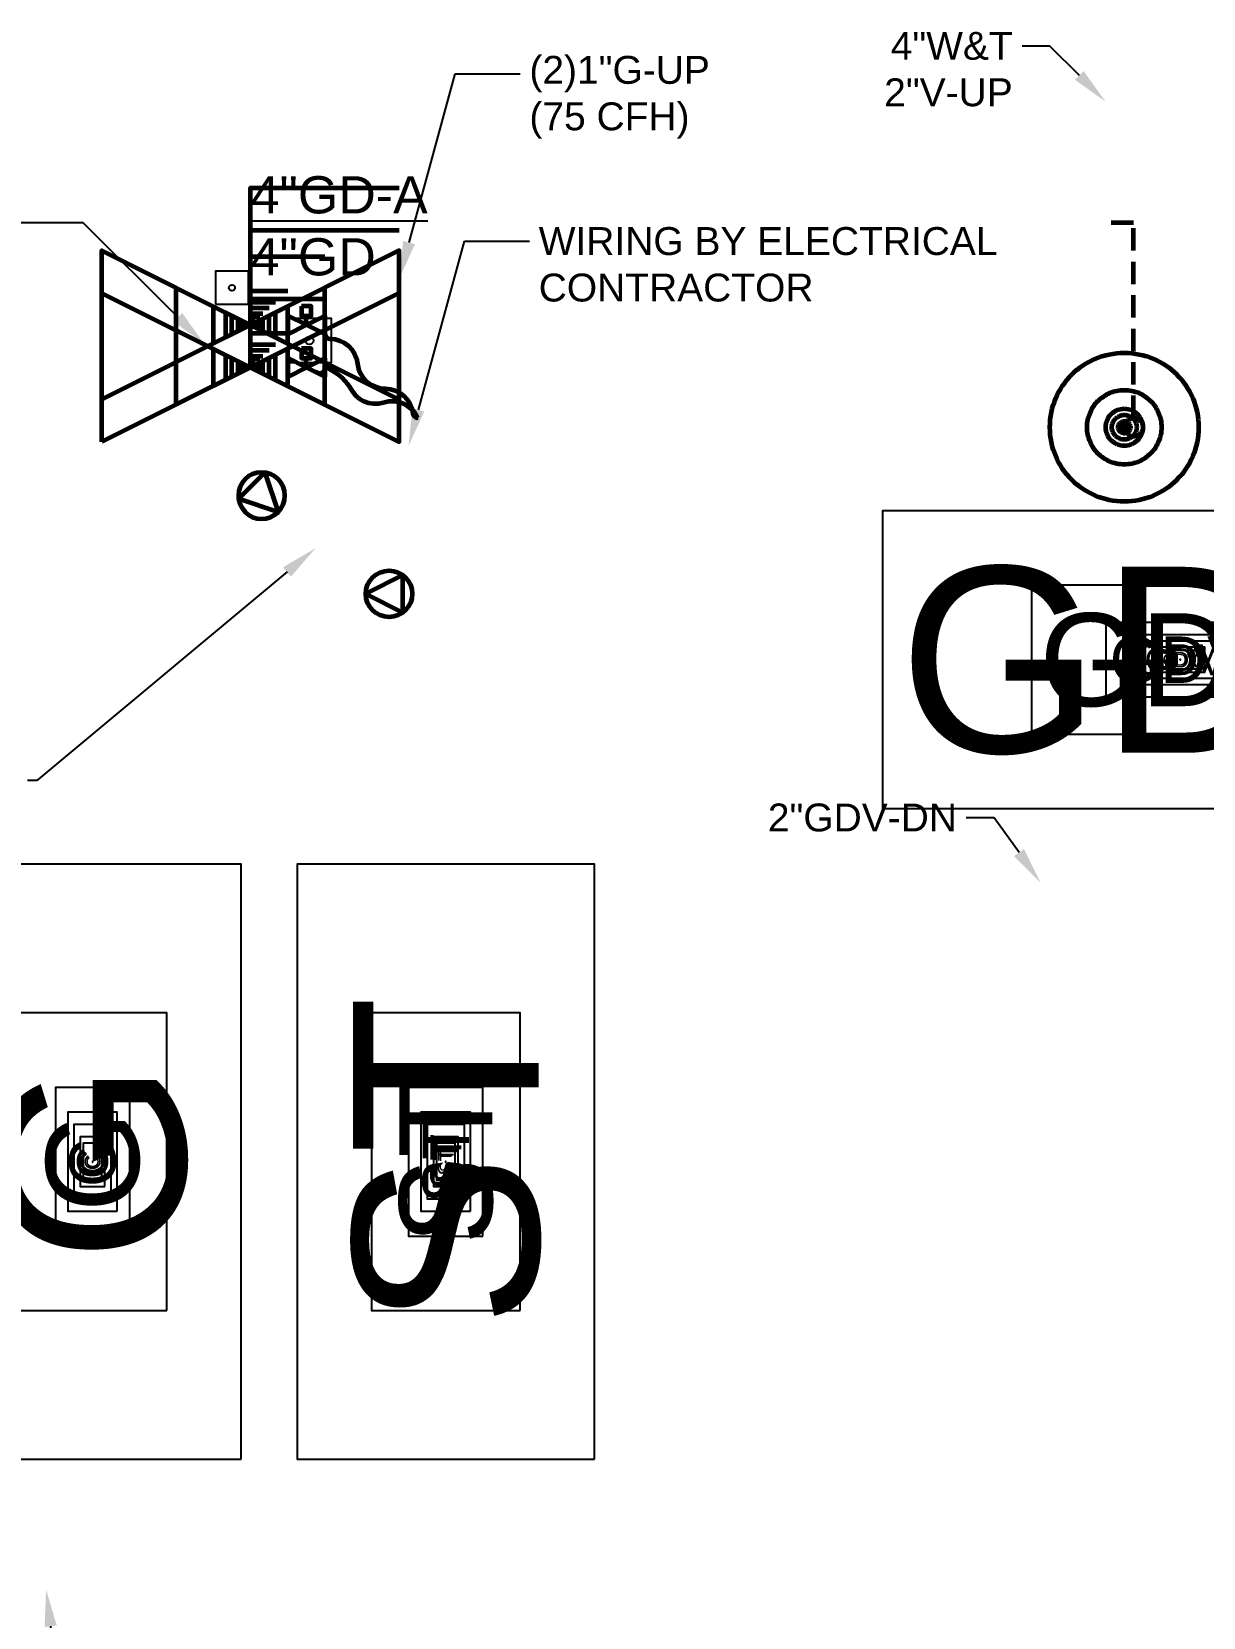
# Model space of a CAD drawing. Extents: x -14283 to 5366, y 666 to 2661.
# Drawn here: x 2353 to 2732, y 1230 to 1742 of the extents above; entities that cross this region are included whole.
import ezdxf
from ezdxf import colors
from ezdxf.entities.mleader import LeaderData, LeaderLine
from ezdxf.enums import TextEntityAlignment as Align
from ezdxf.math import Vec2, Vec3

# ---------------------------------------------------------------- set-up
doc = ezdxf.new("R2010")
doc.units = 0
doc.header["$LTSCALE"] = 36
doc.header["$MEASUREMENT"] = 0
doc.linetypes.add('VENT', pattern=[0.3, 0.2, -0.1])
for name, color, linetype in [('G-ANNO-TEXT', 70, 'Continuous'), ('P-GD-N', 3, 'Continuous'), ('P-GD-N @ 128', 3, 'Continuous'), ('P-GD-N @ 96', 3, 'Continuous'), ('P-GV-N', 3, 'VENT'), ('P-GV-N @ 1 (1)', 3, 'VENT'), ('P-GV-N @ 1 (2)', 3, 'VENT'), ('P-GV-N @ 128', 3, 'VENT'), ('P-GV-N @ 192', 3, 'VENT'), ('P-GV-N @ 384', 3, 'VENT'), ('P-GV-N @ 48', 3, 'VENT'), ('P-GV-N @ 64', 3, 'VENT'), ('P-GV-N @ 768', 3, 'VENT'), ('P-GV-N @ 96', 3, 'VENT')]:
    doc.layers.add(name, color=color, linetype=linetype)
for name, color, linetype, lineweight in [('P-GAS-N', 3, 'Continuous', 60), ('P-GAS-N @ 1 (1)', 3, 'Continuous', 60), ('P-GAS-N @ 1 (2)', 3, 'Continuous', 60), ('P-GAS-N @ 12', 3, 'Continuous', 60), ('P-GAS-N @ 128', 3, 'Continuous', 60), ('P-GAS-N @ 16', 3, 'Continuous', 60), ('P-GAS-N @ 192', 3, 'Continuous', 60), ('P-GAS-N @ 2', 3, 'Continuous', 60), ('P-GAS-N @ 24', 3, 'Continuous', 60), ('P-GAS-N @ 384', 3, 'Continuous', 60), ('P-GAS-N @ 4', 3, 'Continuous', 60), ('P-GAS-N @ 48', 3, 'Continuous', 60), ('P-GAS-N @ 64', 3, 'Continuous', 60), ('P-GAS-N @ 768', 3, 'Continuous', 60), ('P-GAS-N @ 8', 3, 'Continuous', 60), ('P-GAS-N @ 96', 3, 'Continuous', 60), ('P-SANV-N', 5, 'VENT', 60), ('P-SANV-N @ 1 (1)', 5, 'VENT', 60), ('P-SANV-N @ 1 (2)', 5, 'VENT', 60), ('P-SANV-N @ 12', 5, 'VENT', 60), ('P-SANV-N @ 128', 5, 'VENT', 60), ('P-SANV-N @ 16', 5, 'VENT', 60), ('P-SANV-N @ 192', 5, 'VENT', 60), ('P-SANV-N @ 2', 5, 'VENT', 60), ('P-SANV-N @ 24', 5, 'VENT', 60), ('P-SANV-N @ 384', 5, 'VENT', 60), ('P-SANV-N @ 4', 5, 'VENT', 60), ('P-SANV-N @ 48', 5, 'VENT', 60), ('P-SANV-N @ 64', 5, 'VENT', 60), ('P-SANV-N @ 768', 5, 'VENT', 60), ('P-SANV-N @ 8', 5, 'VENT', 60), ('P-SANV-N @ 96', 5, 'VENT', 60), ('P-STRM-N', 2, 'Continuous', 60), ('P-STRM-N @ 1 (1)', 2, 'Continuous', 60), ('P-STRM-N @ 1 (2)', 2, 'Continuous', 60), ('P-STRM-N @ 128', 2, 'Continuous', 60), ('P-STRM-N @ 192', 2, 'Continuous', 60), ('P-STRM-N @ 384', 2, 'Continuous', 60), ('P-STRM-N @ 48', 2, 'Continuous', 60), ('P-STRM-N @ 64', 2, 'Continuous', 60), ('P-STRM-N @ 768', 2, 'Continuous', 60), ('P-STRM-N @ 96', 2, 'Continuous', 60)]:
    doc.layers.add(name, color=color, linetype=linetype, lineweight=lineweight)
doc.styles.add('Arial', font='arial.ttf')

# ---------------------------------------------------------------- blocks, each defined once
blk = doc.blocks.new('*U31')
at = {"linetype": 'Continuous'}
blk.add_lwpolyline([(-0.0556, -0.0556), (0.0556, -0.0556), (0.0556, 0.0556), (-0.0556, 0.0556)], close=True, dxfattribs=at)
at = {"color": 7, "linetype": 'Continuous'}
blk.add_circle((0, 0), 0.01, dxfattribs=at)
blk = doc.blocks.new('*U88')
at = {"layer": 'P-GD-N @ 128', "xscale": 128, "yscale": 128, "zscale": 128}
blk.add_blockref('*U31', (2443, 1642), dxfattribs=at)
at = {"layer": 'P-GD-N @ 96', "xscale": 96, "yscale": 96, "zscale": 96}
blk.add_blockref('*U31', (2418, 1659), dxfattribs=at)
blk = doc.blocks.new('*U23')
blk.add_circle((0, 0), 0.03125)
blk = doc.blocks.new('*U123')
at = {"layer": 'P-SANV-N @ 1 (1)'}
blk.add_blockref('*U23', (2706, 1614), dxfattribs=at)
at = {"layer": 'P-SANV-N @ 1 (2)'}
blk.add_blockref('*U23', (2706, 1614), dxfattribs=at)
at = {"layer": 'P-SANV-N @ 12', "xscale": 12, "yscale": 12, "zscale": 12}
blk.add_blockref('*U23', (2706, 1614), dxfattribs=at)
at = {"layer": 'P-SANV-N @ 128', "xscale": 128, "yscale": 128, "zscale": 128}
blk.add_blockref('*U23', (2706, 1614), dxfattribs=at)
at = {"layer": 'P-SANV-N @ 16', "xscale": 16, "yscale": 16, "zscale": 16}
blk.add_blockref('*U23', (2706, 1614), dxfattribs=at)
at = {"layer": 'P-SANV-N @ 192', "xscale": 192, "yscale": 192, "zscale": 192}
blk.add_blockref('*U23', (2706, 1614), dxfattribs=at)
at = {"layer": 'P-SANV-N @ 2', "xscale": 2, "yscale": 2, "zscale": 2}
blk.add_blockref('*U23', (2706, 1614), dxfattribs=at)
at = {"layer": 'P-SANV-N @ 24', "xscale": 24, "yscale": 24, "zscale": 24}
blk.add_blockref('*U23', (2706, 1614), dxfattribs=at)
at = {"layer": 'P-SANV-N @ 384', "xscale": 384, "yscale": 384, "zscale": 384}
blk.add_blockref('*U23', (2706, 1614), dxfattribs=at)
at = {"layer": 'P-SANV-N @ 4', "xscale": 4, "yscale": 4, "zscale": 4}
blk.add_blockref('*U23', (2706, 1614), dxfattribs=at)
at = {"layer": 'P-SANV-N @ 48', "xscale": 48, "yscale": 48, "zscale": 48}
blk.add_blockref('*U23', (2706, 1614), dxfattribs=at)
at = {"layer": 'P-SANV-N @ 64', "xscale": 64, "yscale": 64, "zscale": 64}
blk.add_blockref('*U23', (2706, 1614), dxfattribs=at)
at = {"layer": 'P-SANV-N @ 768', "xscale": 768, "yscale": 768, "zscale": 768}
blk.add_blockref('*U23', (2706, 1614), dxfattribs=at)
at = {"layer": 'P-SANV-N @ 8', "xscale": 8, "yscale": 8, "zscale": 8}
blk.add_blockref('*U23', (2706, 1614), dxfattribs=at)
at = {"layer": 'P-SANV-N @ 96', "xscale": 96, "yscale": 96, "zscale": 96}
blk.add_blockref('*U23', (2709, 1614), dxfattribs=at)
blk = doc.blocks.new('Gas Pipe Type')
at = {"layer": 'DEFPOINTS'}
blk.add_lwpolyline([(-0.125, -0.0625), (0.125, -0.0625), (0.125, 0.0625), (-0.125, 0.0625)], close=True, dxfattribs=at)
at = {"style": 'Arial'}
blk.add_text('G', height=0.07812, dxfattribs=at).set_placement((0, 0), align=Align.MIDDLE)
blk = doc.blocks.new('*U124')
at = {"layer": 'P-GAS-N @ 1 (1)', "linetype": 'ByBlock', "lineweight": -2, "rotation": 90}
blk.add_blockref('Gas Pipe Type', (2373, 1377), dxfattribs=at)
at = {"layer": 'P-GAS-N @ 1 (2)', "linetype": 'ByBlock', "lineweight": -2, "rotation": 89.99999999999999}
blk.add_blockref('Gas Pipe Type', (2373, 1377), dxfattribs=at)
at = {"layer": 'P-GAS-N @ 128', "linetype": 'ByBlock', "lineweight": -2, "xscale": 128, "yscale": 128, "zscale": 128, "rotation": 89.99999999999999}
blk.add_blockref('Gas Pipe Type', (2373, 1377), dxfattribs=at)
at = {"layer": 'P-GAS-N @ 192', "linetype": 'ByBlock', "lineweight": -2, "xscale": 192.0000000000001, "yscale": 192.0000000000001, "zscale": 192.0000000000001, "rotation": 89.99999999999999}
blk.add_blockref('Gas Pipe Type', (2373, 1377), dxfattribs=at)
at = {"layer": 'P-GAS-N @ 384', "linetype": 'ByBlock', "lineweight": -2, "xscale": 384.0000000000001, "yscale": 384.0000000000001, "zscale": 384.0000000000001, "rotation": 89.99999999999999}
blk.add_blockref('Gas Pipe Type', (2373, 1377), dxfattribs=at)
at = {"layer": 'P-GAS-N @ 48', "linetype": 'ByBlock', "lineweight": -2, "xscale": 48.00000000000001, "yscale": 48.00000000000001, "zscale": 48.00000000000001, "rotation": 90}
blk.add_blockref('Gas Pipe Type', (2373, 1377), dxfattribs=at)
at = {"layer": 'P-GAS-N @ 64', "linetype": 'ByBlock', "lineweight": -2, "xscale": 64.00000000000001, "yscale": 64.00000000000001, "zscale": 64.00000000000001, "rotation": 89.99999999999999}
blk.add_blockref('Gas Pipe Type', (2373, 1377), dxfattribs=at)
at = {"layer": 'P-GAS-N @ 768', "linetype": 'ByBlock', "lineweight": -2, "xscale": 768.0000000000002, "yscale": 768.0000000000002, "zscale": 768.0000000000002, "rotation": 89.99999999999999}
blk.add_blockref('Gas Pipe Type', (2373, 1377), dxfattribs=at)
at = {"layer": 'P-GAS-N @ 96', "linetype": 'ByBlock', "lineweight": -2, "xscale": 96.00000000000003, "yscale": 96.00000000000003, "zscale": 96.00000000000003, "rotation": 89.99999999999999}
blk.add_blockref('Gas Pipe Type', (2373, 1377), dxfattribs=at)
blk = doc.blocks.new('*U38')
at = {"layer": 'DEFPOINTS'}
blk.add_lwpolyline([(-0.125, -0.0625), (0.125, -0.0625), (0.125, 0.0625), (-0.125, 0.0625)], close=True, dxfattribs=at)
at = {"style": 'Arial'}
blk.add_text('GDV', height=0.078125, dxfattribs=at).set_placement((0, 0), align=Align.MIDDLE)
blk = doc.blocks.new('*U126')
at = {"layer": 'P-GV-N @ 1 (1)', "linetype": 'ByBlock', "lineweight": -2}
blk.add_blockref('*U38', (2724, 1539), dxfattribs=at)
at = {"layer": 'P-GV-N @ 1 (2)', "linetype": 'ByBlock', "lineweight": -2}
blk.add_blockref('*U38', (2724, 1539), dxfattribs=at)
at = {"layer": 'P-GV-N @ 128', "linetype": 'ByBlock', "lineweight": -2, "xscale": 128, "yscale": 128, "zscale": 128}
blk.add_blockref('*U38', (2724, 1539), dxfattribs=at)
at = {"layer": 'P-GV-N @ 192', "linetype": 'ByBlock', "lineweight": -2, "xscale": 192, "yscale": 192, "zscale": 192}
blk.add_blockref('*U38', (2724, 1539), dxfattribs=at)
at = {"layer": 'P-GV-N @ 384', "linetype": 'ByBlock', "lineweight": -2, "xscale": 384, "yscale": 384, "zscale": 384}
blk.add_blockref('*U38', (2724, 1539), dxfattribs=at)
at = {"layer": 'P-GV-N @ 48', "linetype": 'ByBlock', "lineweight": -2, "xscale": 48, "yscale": 48, "zscale": 48}
blk.add_blockref('*U38', (2724, 1539), dxfattribs=at)
at = {"layer": 'P-GV-N @ 64', "linetype": 'ByBlock', "lineweight": -2, "xscale": 64, "yscale": 64, "zscale": 64}
blk.add_blockref('*U38', (2724, 1539), dxfattribs=at)
at = {"layer": 'P-GV-N @ 768', "linetype": 'ByBlock', "lineweight": -2, "xscale": 768, "yscale": 768, "zscale": 768}
blk.add_blockref('*U38', (2724, 1539), dxfattribs=at)
at = {"layer": 'P-GV-N @ 96', "linetype": 'ByBlock', "lineweight": -2, "xscale": 96, "yscale": 96, "zscale": 96}
blk.add_blockref('*U38', (2724, 1539), dxfattribs=at)
blk = doc.blocks.new('*U35')
at = {"linetype": 'Continuous'}
for points in [[(0, 0), (0, 0.05761), (0.0625, 0.05761)], [(-0.0625, -0.03125), (-0.0625, 0.03125), (0.0625, -0.03125), (0.0625, 0.03125), (-0.0625, -0.03125)]]:
    blk.add_lwpolyline(points, dxfattribs=at)
blk = doc.blocks.new('*U197')
at = {"layer": 'P-GAS-N @ 1 (1)'}
blk.add_blockref('*U35', (2424, 1633.3), dxfattribs=at)
at = {"layer": 'P-GAS-N @ 1 (2)'}
blk.add_blockref('*U35', (2424, 1633.3), dxfattribs=at)
at = {"layer": 'P-GAS-N @ 12', "xscale": 12, "yscale": 12, "zscale": 12}
blk.add_blockref('*U35', (2424, 1633.3), dxfattribs=at)
at = {"layer": 'P-GAS-N @ 128', "xscale": 128, "yscale": 128, "zscale": 128}
blk.add_blockref('*U35', (2424, 1633.3), dxfattribs=at)
at = {"layer": 'P-GAS-N @ 16', "xscale": 16, "yscale": 16, "zscale": 16}
blk.add_blockref('*U35', (2424, 1633.3), dxfattribs=at)
at = {"layer": 'P-GAS-N @ 192', "xscale": 192, "yscale": 192, "zscale": 192}
blk.add_blockref('*U35', (2424, 1633.3), dxfattribs=at)
at = {"layer": 'P-GAS-N @ 2', "xscale": 2, "yscale": 2, "zscale": 2}
blk.add_blockref('*U35', (2424, 1633.3), dxfattribs=at)
at = {"layer": 'P-GAS-N @ 24', "xscale": 24, "yscale": 24, "zscale": 24}
blk.add_blockref('*U35', (2424, 1633.3), dxfattribs=at)
at = {"layer": 'P-GAS-N @ 384', "xscale": 384, "yscale": 384, "zscale": 384}
blk.add_blockref('*U35', (2424, 1633.3), dxfattribs=at)
at = {"layer": 'P-GAS-N @ 4', "xscale": 4, "yscale": 4, "zscale": 4}
blk.add_blockref('*U35', (2424, 1633.3), dxfattribs=at)
at = {"layer": 'P-GAS-N @ 48', "xscale": 48, "yscale": 48, "zscale": 48}
blk.add_blockref('*U35', (2424, 1633.3), dxfattribs=at)
at = {"layer": 'P-GAS-N @ 64', "xscale": 64, "yscale": 64, "zscale": 64}
blk.add_blockref('*U35', (2424, 1633.3), dxfattribs=at)
at = {"layer": 'P-GAS-N @ 768', "xscale": 768, "yscale": 768, "zscale": 768}
blk.add_blockref('*U35', (2424, 1633.3), dxfattribs=at)
at = {"layer": 'P-GAS-N @ 8', "xscale": 8, "yscale": 8, "zscale": 8}
blk.add_blockref('*U35', (2424, 1633.3), dxfattribs=at)
at = {"layer": 'P-GAS-N @ 96', "xscale": 96, "yscale": 96, "zscale": 96}
blk.add_blockref('*U35', (2424, 1633.3), dxfattribs=at)
blk = doc.blocks.new('*U36')
at = {"linetype": 'Continuous'}
blk.add_line((0, 0), (0, 0.0312), dxfattribs=at)
blk.add_lwpolyline([(-0.0162, 0.0636), (-0.0162, 0.0312), (0.0162, 0.0312), (0.0162, 0.0636)], close=True, dxfattribs=at)
for points in [[(0, 0), (-0.0625, 0.0312), (-0.0625, -0.0312), (0, 0)], [(0, 0), (0.0625, 0.0312), (0.0625, -0.0312), (0, 0)]]:
    blk.add_lwpolyline(points, dxfattribs=at)
blk = doc.blocks.new('BACKWATER VALVE')
blk.add_lwpolyline([(0.078125, 0), (-0.046875, 0.0625), (-0.046875, -0.0625)], close=True)
blk.add_circle((0, 0), 0.078125)
blk = doc.blocks.new('*U206')
at = {"layer": 'P-GAS-N @ 1 (1)'}
blk.add_blockref('*U35', (2424, 1647), dxfattribs=at)
at = {"layer": 'P-GAS-N @ 1 (2)'}
blk.add_blockref('*U35', (2424, 1647), dxfattribs=at)
at = {"layer": 'P-GAS-N @ 12', "xscale": 12, "yscale": 12, "zscale": 12}
blk.add_blockref('*U35', (2424, 1647), dxfattribs=at)
at = {"layer": 'P-GAS-N @ 128', "xscale": 128, "yscale": 128, "zscale": 128}
blk.add_blockref('*U35', (2424, 1647), dxfattribs=at)
at = {"layer": 'P-GAS-N @ 16', "xscale": 16, "yscale": 16, "zscale": 16}
blk.add_blockref('*U35', (2424, 1647), dxfattribs=at)
at = {"layer": 'P-GAS-N @ 192', "xscale": 192, "yscale": 192, "zscale": 192}
blk.add_blockref('*U35', (2424, 1647), dxfattribs=at)
at = {"layer": 'P-GAS-N @ 2', "xscale": 2, "yscale": 2, "zscale": 2}
blk.add_blockref('*U35', (2424, 1647), dxfattribs=at)
at = {"layer": 'P-GAS-N @ 24', "xscale": 24, "yscale": 24, "zscale": 24}
blk.add_blockref('*U35', (2424, 1647), dxfattribs=at)
at = {"layer": 'P-GAS-N @ 384', "xscale": 384, "yscale": 384, "zscale": 384}
blk.add_blockref('*U35', (2424, 1647), dxfattribs=at)
at = {"layer": 'P-GAS-N @ 4', "xscale": 4, "yscale": 4, "zscale": 4}
blk.add_blockref('*U35', (2424, 1647), dxfattribs=at)
at = {"layer": 'P-GAS-N @ 48', "xscale": 48, "yscale": 48, "zscale": 48}
blk.add_blockref('*U35', (2424, 1647), dxfattribs=at)
at = {"layer": 'P-GAS-N @ 64', "xscale": 64, "yscale": 64, "zscale": 64}
blk.add_blockref('*U35', (2424, 1647), dxfattribs=at)
at = {"layer": 'P-GAS-N @ 768', "xscale": 768, "yscale": 768, "zscale": 768}
blk.add_blockref('*U35', (2424, 1647), dxfattribs=at)
at = {"layer": 'P-GAS-N @ 8', "xscale": 8, "yscale": 8, "zscale": 8}
blk.add_blockref('*U35', (2424, 1647), dxfattribs=at)
at = {"layer": 'P-GAS-N @ 96', "xscale": 96, "yscale": 96, "zscale": 96}
blk.add_blockref('*U35', (2424, 1647), dxfattribs=at)
blk = doc.blocks.new('*U25')
at = {"layer": 'DEFPOINTS'}
blk.add_lwpolyline([(-0.125, -0.0625), (0.125, -0.0625), (0.125, 0.0625), (-0.125, 0.0625)], close=True, dxfattribs=at)
at = {"style": 'Arial'}
blk.add_text('ST', height=0.078125, dxfattribs=at).set_placement((0, 0), align=Align.MIDDLE)
blk = doc.blocks.new('*U214')
at = {"layer": 'P-STRM-N @ 1 (1)', "linetype": 'ByBlock', "lineweight": -2, "rotation": 90}
blk.add_blockref('*U25', (2487, 1377), dxfattribs=at)
at = {"layer": 'P-STRM-N @ 1 (2)', "linetype": 'ByBlock', "lineweight": -2, "rotation": 89.99999999999999}
blk.add_blockref('*U25', (2487, 1377), dxfattribs=at)
at = {"layer": 'P-STRM-N @ 128', "linetype": 'ByBlock', "lineweight": -2, "xscale": 128, "yscale": 128, "zscale": 128, "rotation": 89.99999999999999}
blk.add_blockref('*U25', (2487, 1377), dxfattribs=at)
at = {"layer": 'P-STRM-N @ 192', "linetype": 'ByBlock', "lineweight": -2, "xscale": 192.0000000000001, "yscale": 192.0000000000001, "zscale": 192.0000000000001, "rotation": 89.99999999999999}
blk.add_blockref('*U25', (2487, 1377), dxfattribs=at)
at = {"layer": 'P-STRM-N @ 384', "linetype": 'ByBlock', "lineweight": -2, "xscale": 384.0000000000001, "yscale": 384.0000000000001, "zscale": 384.0000000000001, "rotation": 89.99999999999999}
blk.add_blockref('*U25', (2487, 1377), dxfattribs=at)
at = {"layer": 'P-STRM-N @ 48', "linetype": 'ByBlock', "lineweight": -2, "xscale": 48.00000000000001, "yscale": 48.00000000000001, "zscale": 48.00000000000001, "rotation": 90}
blk.add_blockref('*U25', (2487, 1377), dxfattribs=at)
at = {"layer": 'P-STRM-N @ 64', "linetype": 'ByBlock', "lineweight": -2, "xscale": 64.00000000000001, "yscale": 64.00000000000001, "zscale": 64.00000000000001, "rotation": 89.99999999999999}
blk.add_blockref('*U25', (2487, 1377), dxfattribs=at)
at = {"layer": 'P-STRM-N @ 768', "linetype": 'ByBlock', "lineweight": -2, "xscale": 768.0000000000002, "yscale": 768.0000000000002, "zscale": 768.0000000000002, "rotation": 89.99999999999999}
blk.add_blockref('*U25', (2487, 1377), dxfattribs=at)
at = {"layer": 'P-STRM-N @ 96', "linetype": 'ByBlock', "lineweight": -2, "xscale": 96.00000000000003, "yscale": 96.00000000000003, "zscale": 96.00000000000003, "rotation": 89.99999999999999}
blk.add_blockref('*U25', (2487, 1377), dxfattribs=at)

msp = doc.modelspace()

# ---------------------------------------------------------------- linework, layer by layer
at = {"layer": 'P-GAS-N'}
for points in [[(2448, 1644, 0.381966), (2449.62, 1642.54, -0.381966), (2458.54, 1634.51, 0.381966), (2467.46, 1626.49, -0.381966), (2476.38, 1618.46, 0.381966), (2478, 1617)], [(2445, 1632, 0.707751), (2448.14, 1633.41, -0.145852), (2456.04, 1626.98, 0.381966), (2466.96, 1622.02, -0.381966), (2477.89, 1617.05, 0.381966), (2478, 1617)]]:
    msp.add_lwpolyline(points, format="xyb", dxfattribs=at)
at = {"layer": 'P-SANV-N'}
for p, q in [((2709, 1680), (2700, 1680)), ((2709, 1617), (2709, 1680))]:
    msp.add_line(p, q, dxfattribs=at)

# ---------------------------------------------------------------- block references
at = {"layer": 'P-GAS-N'}
for name in ['*U206', '*U197', '*U124']:
    msp.add_blockref(name, (0, 0), dxfattribs=at)
at = {"layer": 'P-GAS-N @ 96', "xscale": 96, "yscale": 96, "zscale": 96}
for p in [(2442, 1647), (2442, 1633.3)]:
    msp.add_blockref('*U36', p, dxfattribs=at)
at = {"layer": 'P-GD-N'}
msp.add_blockref('*U88', (0, 0), dxfattribs=at)
at = {"layer": 'P-GV-N'}
msp.add_blockref('*U126', (0, 0), dxfattribs=at)
at = {"layer": 'P-SANV-N'}
msp.add_blockref('*U123', (0, 0), dxfattribs=at)
at = {"layer": 'P-STRM-N'}
msp.add_blockref('*U214', (0, 0), dxfattribs=at)
at = {"layer": 'P-STRM-N @ 96', "yscale": 96, "zscale": 96}
for p, xscale, rotation in [((2427.57, 1591.94), -96, 134.9999999999816), ((2468.69, 1560.25, 87.25), 96, 180)]:
    msp.add_blockref('BACKWATER VALVE', p, dxfattribs=dict(at, xscale=xscale, rotation=rotation))

# ---------------------------------------------------------------- texts
at = {"layer": 'G-ANNO-TEXT', "insert": (2424, 1695), "char_height": 12, "width": 24, "attachment_point": 1, "style": 'Arial'}
msp.add_mtext('{\\L4"GD-A\\P}4"GD', dxfattribs=at)

# ---------------------------------------------------------------- leaders
at = {"layer": 'G-ANNO-TEXT'}
ml = msp.add_multileader_mtext('Standard', dxfattribs=at)
ml.set_content('4"W&T\\P2"V-UP', color=256, style='Arial')
ml.set_leader_properties(color=256, linetype='ByLayer', lineweight=-1)
ml.build(insert=Vec2(0, 0))
ml.multileader.update_dxf_attribs({"has_dogleg": 0, "dogleg_length": 0.125, "arrow_head_size": 12, "scale": 96})
ctx = ml.context
ctx.base_point, ctx.scale, ctx.char_height, ctx.arrow_head_size, ctx.landing_gap_size, ctx.plane_origin = Vec3(2626.42, 1737), 96, 9, 12, 3, Vec3(2700, 1719)
ctx.text_align_type = 2
notes = []
notes.append((ctx, [(0, (1, 1, 0), (2685, 1737), (-1, 0), 12, [(0, [(2700, 1719), (2682, 1737)], 0, [])])]))
ctx.mtext.insert, ctx.mtext.alignment, ctx.mtext.flow_direction = Vec3(2670, 1741.58), 3, 5
ml = msp.add_multileader_mtext('Standard', dxfattribs=at)
ml.set_content('(2)1"G-UP\\P(75 CFH)', color=256, style='Arial')
ml.set_leader_properties(color=256, linetype='ByLayer', lineweight=-1)
ml.build(insert=Vec2(0, 0))
ml.multileader.update_dxf_attribs({"has_dogleg": 0, "dogleg_length": 0.125, "arrow_head_size": 12, "scale": 96})
ctx = ml.context
ctx.base_point, ctx.scale, ctx.char_height, ctx.arrow_head_size, ctx.landing_gap_size, ctx.plane_origin = Vec3(2511, 1728), 96, 9, 12, 3, Vec3(2466, 1704)
notes.append((ctx, [(0, (1, 1, 0), (2499, 1728), (1, 0), 12, [(0, [(2472, 1662), (2490, 1728)], 0, [])])]))
ctx.mtext.insert, ctx.mtext.flow_direction = Vec3(2514, 1733.82), 5
ml = msp.add_multileader_mtext('Standard', dxfattribs=at)
ml.set_content('(2)SOLENOID VALVES FOR GAS GRILLS - SEE DETAIL', color=256, style='Arial')
ml.set_leader_properties(color=256, linetype='ByLayer', lineweight=-1)
ml.build(insert=Vec2(0, 0))
ml.multileader.update_dxf_attribs({"has_dogleg": 0, "dogleg_length": 0.125, "arrow_head_size": 12, "scale": 96})
ctx = ml.context
ctx.base_point, ctx.scale, ctx.char_height, ctx.arrow_head_size, ctx.landing_gap_size, ctx.plane_origin = Vec3(2145.13, 1680), 96, 9, 12, 3, Vec3(2409, 1641)
ctx.text_align_type = 2
notes.append((ctx, [(0, (1, 1, 0), (2325, 1680), (-1, 0), 12, [(0, [(2409, 1641), (2370, 1680)], 0, [])])]))
ctx.mtext.insert, ctx.mtext.width, ctx.mtext.alignment, ctx.mtext.flow_direction = Vec3(2310, 1684.58), 172.8488, 3, 5
ml = msp.add_multileader_mtext('Standard', dxfattribs=at)
ml.set_content('WIRING BY ELECTRICAL\\PCONTRACTOR', color=256, style='Arial')
ml.set_leader_properties(color=256, linetype='ByLayer', lineweight=-1)
ml.build(insert=Vec2(0, 0))
ml.multileader.update_dxf_attribs({"has_dogleg": 0, "dogleg_length": 0.125, "arrow_head_size": 12, "scale": 96})
ctx = ml.context
ctx.base_point, ctx.scale, ctx.char_height, ctx.arrow_head_size, ctx.landing_gap_size, ctx.plane_origin = Vec3(2514, 1674), 96, 9, 12, 3, Vec3(2469, 1650)
notes.append((ctx, [(0, (1, 1, 0), (2502, 1674), (1, 0), 12, [(0, [(2475, 1608), (2493, 1674)], 0, [])])]))
ctx.mtext.insert, ctx.mtext.flow_direction = Vec3(2517, 1678.58), 5
ml = msp.add_multileader_mtext('Standard', dxfattribs=at)
ml.set_content('6"ST-DN (3,950 FT²)\\P2"GDV-DN', color=256, style='Arial')
ml.set_leader_properties(color=256, linetype='ByLayer', lineweight=-1)
ml.build(insert=Vec2(0, 0))
ml.multileader.update_dxf_attribs({"has_dogleg": 0, "dogleg_length": 0.125, "arrow_head_size": 12, "scale": 96})
ctx = ml.context
ctx.base_point, ctx.scale, ctx.char_height, ctx.arrow_head_size, ctx.landing_gap_size, ctx.plane_origin = Vec3(2230.69, 1500), 96, 9, 12, 3, Vec3(2367, 1524)
ctx.text_align_type = 2
notes.append((ctx, [(0, (1, 1, 0), (2364, 1500), (-1, 0), 12, [(0, [(2445, 1575), (2355, 1500)], 0, [])])]))
ctx.mtext.insert, ctx.mtext.alignment, ctx.mtext.flow_direction = Vec3(2349, 1504.58), 3, 5
ml = msp.add_multileader_mtext('Standard', dxfattribs=at)
ml.set_content('2"GDV-DN', color=256, style='Arial')
ml.set_leader_properties(color=256, linetype='ByLayer', lineweight=-1)
ml.build(insert=Vec2(0, 0))
ml.multileader.update_dxf_attribs({"has_dogleg": 0, "dogleg_length": 0.125, "arrow_head_size": 12, "scale": 96})
ctx = ml.context
ctx.base_point, ctx.scale, ctx.char_height, ctx.arrow_head_size, ctx.landing_gap_size, ctx.plane_origin = Vec3(2589.35, 1488), 96, 9, 12, 3, Vec3(2679, 1467)
ctx.text_align_type = 2
notes.append((ctx, [(0, (1, 1, 0), (2667, 1488), (-1, 0), 12, [(0, [(2679, 1467), (2664, 1488)], 0, [])])]))
ctx.mtext.insert, ctx.mtext.alignment, ctx.mtext.flow_direction = Vec3(2652, 1492.58), 3, 5
ml = msp.add_multileader_mtext('Standard', dxfattribs=at)
ml.set_content('\\A1;1{\\H0.8x;\\S1#4;}"G-UP(150 CFH)', color=256, style='Arial')
ml.set_leader_properties(color=256, linetype='ByLayer', lineweight=-1)
ml.build(insert=Vec2(0, 0))
ml.multileader.update_dxf_attribs({"has_dogleg": 0, "dogleg_length": 0.125, "arrow_head_size": 12, "scale": 96})
ctx = ml.context
ctx.base_point, ctx.scale, ctx.char_height, ctx.arrow_head_size, ctx.landing_gap_size, ctx.plane_origin = Vec3(2547, 756), 96, 9, 12, 3, Vec3(2358, 1224)
notes.append((ctx, [(0, (1, 1, 0), (2535, 756), (1, 0), 12, [(0, [(2358, 1239), (2418, 756)], 0, [])])]))
ctx.mtext.insert, ctx.mtext.flow_direction = Vec3(2550, 761.82), 5
for ctx, leaders in notes:
    for number, flags, end, landing, length, lines in leaders:
        leader = LeaderData()
        leader.index, (leader.has_last_leader_line, leader.has_dogleg_vector, leader.attachment_direction) = number, flags
        leader.last_leader_point, leader.dogleg_vector, leader.dogleg_length = Vec3(end), Vec3(landing), length
        for number, points, colour, breaks in lines:
            line = LeaderLine()
            line.index, line.vertices, line.color, line.breaks = number, Vec3.list(points), colors.encode_raw_color(colour), breaks
            leader.lines.append(line)
        ctx.leaders.append(leader)

doc.saveas('drawing.dxf')
